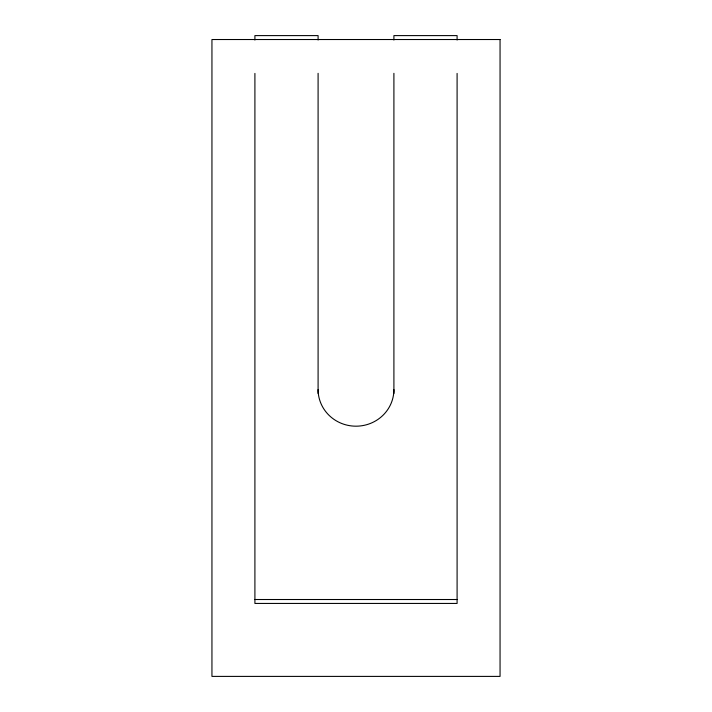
<?xml version="1.0" encoding="UTF-8"?>
<svg xmlns="http://www.w3.org/2000/svg" width="712" height="712" viewBox="0 0 712 712"><rect width="100%" height="100%" fill="white"/><g stroke="black" fill="none" stroke-linecap="round" stroke-linejoin="round"><path stroke-width="1.07" d="M254.905 599.513L457.095 599.513M457.095 40.05L457.095 35.6L393.905 35.6L393.905 40.041M457.095 73.416L457.095 603.438L254.905 603.438L254.905 73.416M393.905 73.327L393.905 393.496M318.095 40.041L318.095 35.6L254.905 35.6L254.905 40.05M318.095 73.327L318.095 393.496M393.905 389.571A37.905 36.615 0 0 1 356 426.185A37.905 36.615 0 0 1 318.095 389.571M500.055 39.525L211.945 39.525L211.945 676.4L500.055 676.4L500.055 39.525"/></g></svg>
